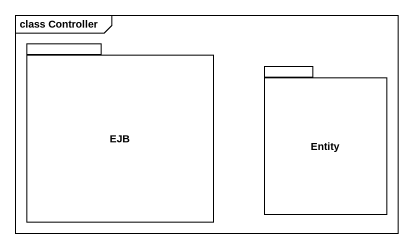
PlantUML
@startuml
mainframe class Controller
package EJB {
}
package "Entity" as Entity_ {
}
@enduml
